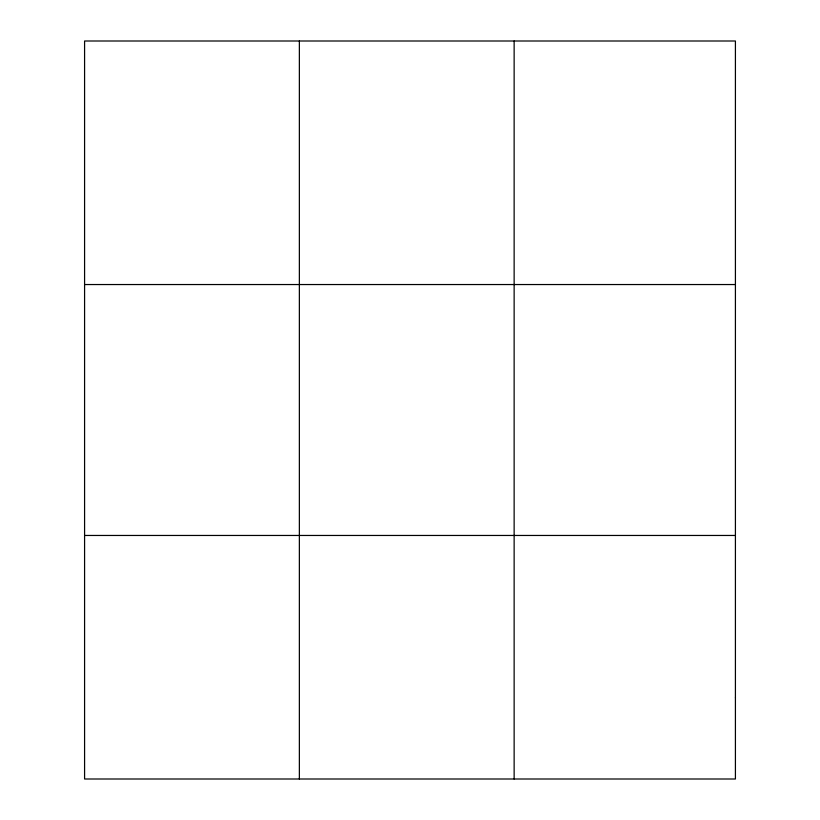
<?xml version="1.0" encoding="UTF-8"?>
<svg xmlns="http://www.w3.org/2000/svg" width="820" height="820" viewBox="0 0 820 820"><rect width="100%" height="100%" fill="white"/><g stroke="black" fill="none" stroke-linecap="round" stroke-linejoin="round"><path stroke-width="1.23" d="M299.361 41L299.361 779M514.14 41L514.14 779M84.583 284.54L735.417 284.54M84.583 535.46L735.417 535.46M735.417 697.82L735.417 779L84.583 779L84.583 41L735.417 41L735.417 697.82"/></g></svg>
